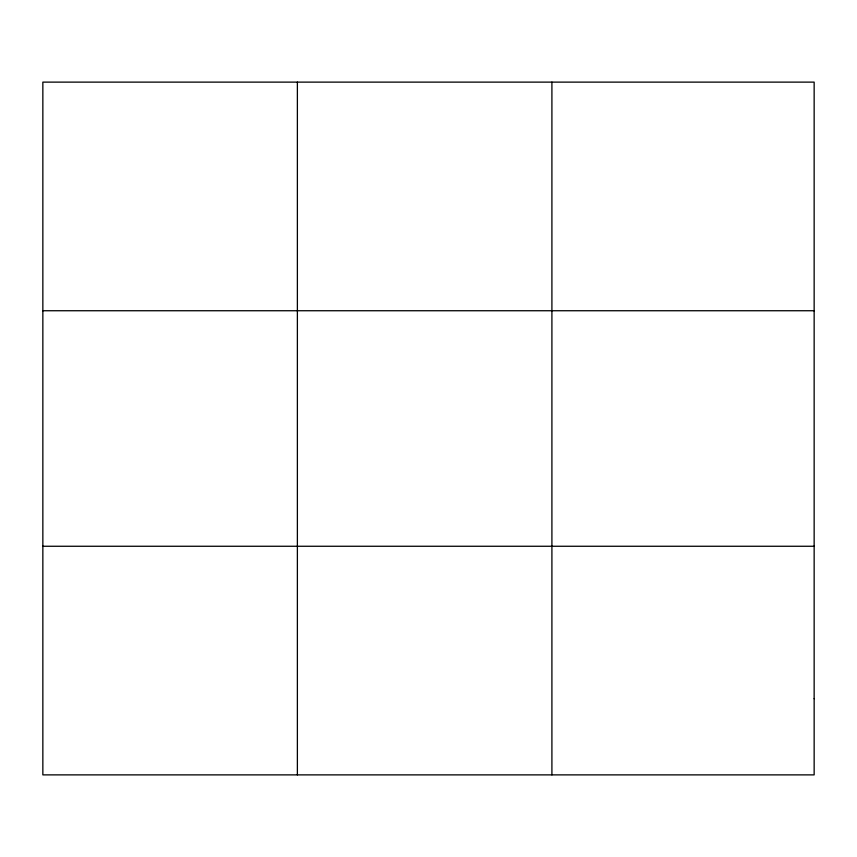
<?xml version="1.0" encoding="UTF-8"?>
<svg xmlns="http://www.w3.org/2000/svg" width="857" height="857" viewBox="0 0 857 857"><rect width="100%" height="100%" fill="white"/><g stroke="black" fill="none" stroke-linecap="round" stroke-linejoin="round"><path stroke-width="1.29" d="M297.379 774.878L297.379 82.122M551.908 774.878L551.908 82.122M42.85 310.737L814.15 310.737M42.85 546.263L814.15 546.263M814.15 698.669L814.15 774.878L42.85 774.878L42.85 82.122L814.15 82.122L814.15 698.669"/></g></svg>
